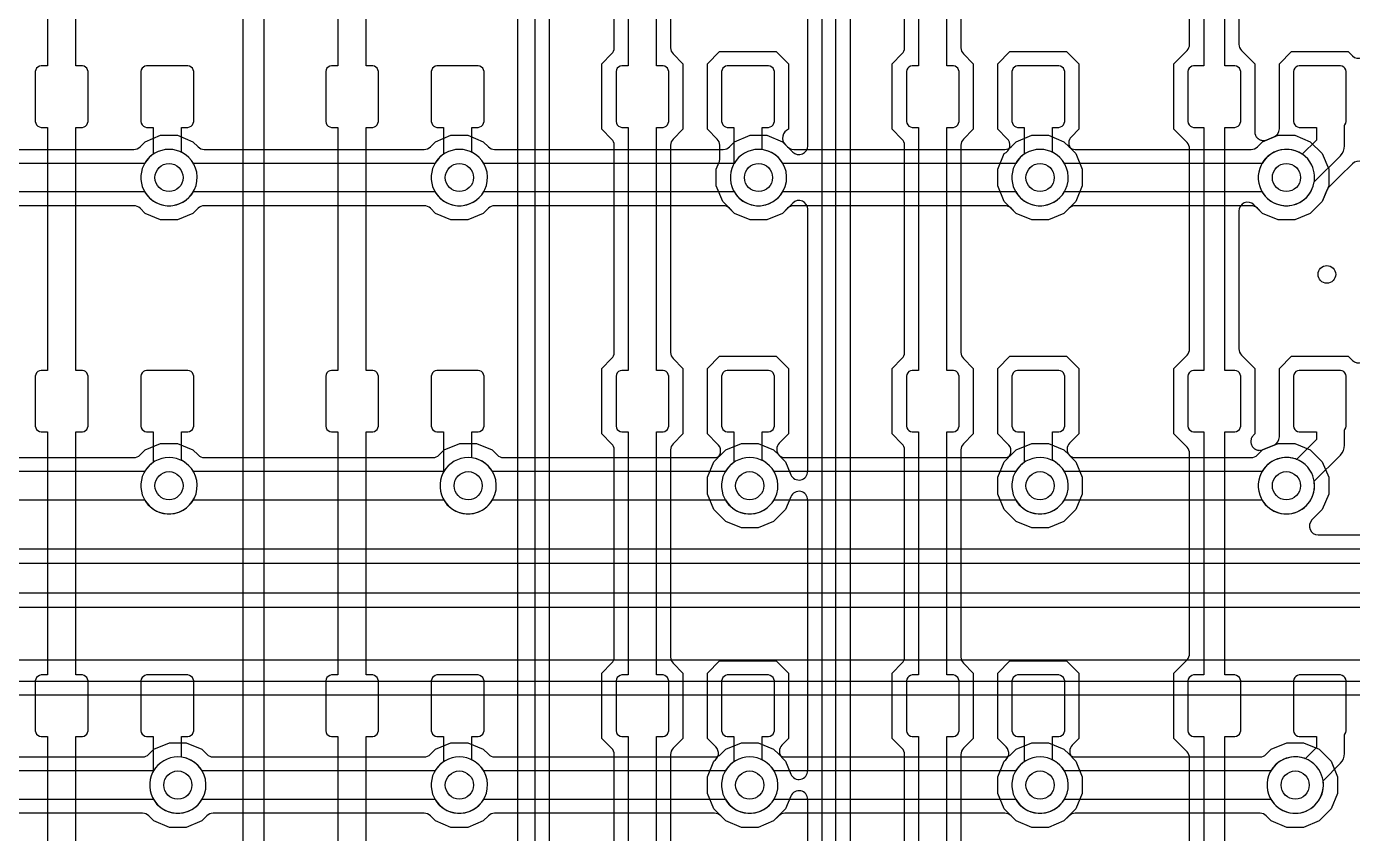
# Model space of a CAD drawing. Header units: millimetres. Extents: x -12.6 to 79.4, y -27 to 65.1.
# Drawn here: x 38.58 to 57.72, y 1.33 to 12.97 of the extents above; entities that cross this region are included whole.
import ezdxf

# ---------------------------------------------------------------- set-up
doc = ezdxf.new("R2010")
doc.units = ezdxf.units.MM

msp = doc.modelspace()

# ---------------------------------------------------------------- linework, layer by layer
at = {"layer": '16_copper'}
for points in [[(37.084, 11.201), (40.132, 11.201, 0.198912), (40.221, 11.239), (40.295, 11.312), (40.519, 11.405), (40.761, 11.405), (40.985, 11.312), (41.059, 11.239, 0.198912), (41.148, 11.201), (44.323, 11.201, 0.198912), (44.412, 11.239), (44.486, 11.312), (44.71, 11.405), (44.952, 11.405), (45.176, 11.312), (45.25, 11.239, 0.198912), (45.339, 11.201), (48.641, 11.201, 0.198912), (48.73, 11.239), (48.804, 11.312), (49.028, 11.405), (49.27, 11.405), (49.494, 11.312), (49.568, 11.239, 0.198912), (49.657, 11.201), (52.705, 11.201, 0.198912), (52.794, 11.239), (52.868, 11.312), (53.092, 11.405), (53.334, 11.405), (53.558, 11.312), (53.632, 11.239, 0.198912), (53.721, 11.201), (56.261, 11.201, 0.198912), (56.35, 11.239), (56.424, 11.312), (56.648, 11.405), (56.89, 11.405), (57.114, 11.312), (57.286, 11.14), (57.379, 10.916), (57.379, 10.674), (57.286, 10.45), (57.114, 10.278), (56.89, 10.185), (56.648, 10.185), (56.424, 10.278), (56.35, 10.351, 0.198912), (56.261, 10.389), (53.721, 10.389, 0.198912), (53.632, 10.351), (53.558, 10.278), (53.334, 10.185), (53.092, 10.185), (52.868, 10.278), (52.794, 10.351, 0.198912), (52.705, 10.389), (49.657, 10.389, 0.198912), (49.568, 10.351), (49.494, 10.278), (49.27, 10.185), (49.028, 10.185), (48.804, 10.278), (48.73, 10.351, 0.198912), (48.641, 10.389), (45.339, 10.389, 0.198912), (45.25, 10.351), (45.176, 10.278), (44.952, 10.185), (44.71, 10.185), (44.486, 10.278), (44.412, 10.351, 0.198912), (44.323, 10.389), (41.148, 10.389, 0.198912), (41.059, 10.351), (40.985, 10.278), (40.761, 10.185), (40.519, 10.185), (40.295, 10.278), (40.221, 10.351, 0.198912), (40.132, 10.389), (37.084, 10.389, 0.198912)], [(36.928, 10.592), (40.288, 10.592, 0.577351), (40.992, 10.592), (44.479, 10.592, 0.577351), (45.183, 10.592), (48.797, 10.592, 0.577351), (49.501, 10.592), (52.861, 10.592, 0.577351), (53.565, 10.592), (56.417, 10.592, 0.967798), (57.134, 10.975), (57.108, 11.021, 0.555736), (56.417, 10.998), (53.565, 10.998, 0.577351), (52.861, 10.998), (49.501, 10.998, 0.577351), (48.797, 10.998), (45.183, 10.998, 0.577351), (44.479, 10.998), (40.992, 10.998, 0.577351), (40.288, 10.998), (36.928, 10.998, 0.577351)], [(37.084, 6.756), (40.132, 6.756, 0.198917), (40.221, 6.794), (40.295, 6.867), (40.519, 6.96), (40.761, 6.96), (40.985, 6.867), (41.059, 6.794, 0.198917), (41.148, 6.756), (44.45, 6.756, 0.198917), (44.539, 6.794), (44.613, 6.867), (44.837, 6.96), (45.079, 6.96), (45.303, 6.867), (45.377, 6.794, 0.198917), (45.466, 6.756), (48.514, 6.756, 0.198917), (48.603, 6.794), (48.677, 6.867), (48.901, 6.96), (49.143, 6.96), (49.367, 6.867), (49.441, 6.794, 0.198917), (49.53, 6.756), (52.705, 6.756, 0.198917), (52.794, 6.794), (52.868, 6.867), (53.092, 6.96), (53.334, 6.96), (53.558, 6.867), (53.632, 6.794, 0.198912), (53.721, 6.756), (56.261, 6.756, 0.198912), (56.35, 6.794), (56.424, 6.867), (56.648, 6.96), (56.89, 6.96), (57.114, 6.867), (57.286, 6.695), (57.379, 6.471), (57.379, 6.229), (57.286, 6.005), (57.137, 5.856, 0.668179), (57.227, 5.639), (59.587, 5.639, 0.198912)], [(36.928, 6.147), (40.288, 6.147, 0.577351), (40.992, 6.147), (44.606, 6.147, 0.577351), (45.31, 6.147), (48.67, 6.147, 0.577351), (49.374, 6.147), (52.861, 6.147, 0.577351), (53.565, 6.147), (56.417, 6.147, 0.967798), (57.134, 6.53), (57.108, 6.576, 0.555736), (56.417, 6.553), (53.565, 6.553, 0.577351), (52.861, 6.553), (49.374, 6.553, 0.577351), (48.67, 6.553), (45.31, 6.553, 0.577351), (44.606, 6.553), (40.992, 6.553, 0.577351), (40.288, 6.553), (36.928, 6.553, 0.577351)], [(30.135, 5.232), (59.766, 5.232, 0.198912)], [(33.555, 4.597), (59.893, 4.597, 0.198912)], [(63.47, 3.327), (26.22, 3.327, 0.021326)], [(36.957, 2.438), (40.259, 2.438, 0.198917), (40.348, 2.476), (40.422, 2.549), (40.646, 2.642), (40.888, 2.642), (41.112, 2.549), (41.186, 2.476, 0.198917), (41.275, 2.438), (44.323, 2.438, 0.198917), (44.412, 2.476), (44.486, 2.549), (44.71, 2.642), (44.952, 2.642), (45.176, 2.549), (45.25, 2.476, 0.198917), (45.339, 2.438), (48.514, 2.438, 0.198917), (48.603, 2.476), (48.677, 2.549), (48.901, 2.642), (49.143, 2.642), (49.367, 2.549), (49.441, 2.476, 0.198917), (49.53, 2.438), (52.705, 2.438, 0.198917), (52.794, 2.476), (52.868, 2.549), (53.092, 2.642), (53.334, 2.642), (53.558, 2.549), (53.632, 2.476, 0.198917), (53.721, 2.438), (56.388, 2.438, 0.198912), (56.477, 2.476), (56.551, 2.549), (56.775, 2.642), (57.017, 2.642), (57.241, 2.549), (57.413, 2.377), (57.506, 2.153), (57.506, 1.911), (57.413, 1.687), (57.241, 1.515), (57.017, 1.422), (56.775, 1.422), (56.551, 1.515), (56.477, 1.588, 0.198912), (56.388, 1.626), (53.721, 1.626, 0.198917), (53.632, 1.588), (53.558, 1.515), (53.334, 1.422), (53.092, 1.422), (52.868, 1.515), (52.794, 1.588, 0.198917), (52.705, 1.626), (49.53, 1.626, 0.198917), (49.441, 1.588), (49.367, 1.515), (49.143, 1.422), (48.901, 1.422), (48.677, 1.515), (48.603, 1.588, 0.198917), (48.514, 1.626), (45.339, 1.626, 0.198917), (45.25, 1.588), (45.176, 1.515), (44.952, 1.422), (44.71, 1.422), (44.486, 1.515), (44.412, 1.588, 0.198917), (44.323, 1.626), (41.275, 1.626, 0.198917), (41.186, 1.588), (41.112, 1.515), (40.888, 1.422), (40.646, 1.422), (40.422, 1.515), (40.348, 1.588, 0.198917), (40.259, 1.626), (36.957, 1.626, 0.198917)], [(36.801, 1.829), (40.415, 1.829, 0.577351), (41.119, 1.829), (44.479, 1.829, 0.577351), (45.183, 1.829), (48.67, 1.829, 0.577351), (49.374, 1.829), (52.861, 1.829, 0.577351), (53.565, 1.829), (56.544, 1.829, 0.967798), (57.261, 2.212), (57.235, 2.258, 0.555736), (56.544, 2.235), (53.565, 2.235, 0.577351), (52.861, 2.235), (49.374, 2.235, 0.577351), (48.67, 2.235), (45.183, 2.235, 0.577351), (44.479, 2.235), (41.119, 2.235, 0.577351), (40.415, 2.235), (36.801, 2.235, 0.577351)]]:
    msp.add_lwpolyline(points, format="xyb", dxfattribs=at)
for points in [[(59.724, 5.436), (30.135, 5.436)], [(59.851, 4.801), (33.552, 4.801)]]:
    msp.add_lwpolyline(points, dxfattribs=at)
msp.add_lwpolyline([(64.027, 3.333, 1), (63.888, 4.033), (63.843, 4.02, 0.203027), (63.635, 3.835), (26.083, 3.835), (25.947, 3.972, 0.967795), (25.266, 4.179), (25.254, 4.134, 0.555733), (25.695, 3.721), (25.858, 3.557, 0.343852), (26.075, 3.531), (63.635, 3.531), (63.638, 3.525), (63.661, 3.485), (63.689, 3.448), (63.722, 3.415), (63.759, 3.387), (63.8, 3.363), (63.843, 3.346), (63.888, 3.333), (63.934, 3.327), (63.981, 3.327)], format="xyb", close=True, dxfattribs=at)
at = {"layer": '1_copper'}
for points in [[(45.669, 43.381), (45.669, 0.434)], [(46.126, 38.5), (46.126, 0.244)], [(38.887, 15.913), (38.887, 12.408), (38.792, 12.408), (38.768, 12.401), (38.746, 12.389), (38.729, 12.371), (38.716, 12.349), (38.71, 12.325), (38.71, 11.602), (38.716, 11.577), (38.729, 11.556), (38.746, 11.538), (38.768, 11.525), (38.792, 11.519), (38.887, 11.519), (38.887, 8.014), (38.792, 8.014), (38.768, 8.007), (38.746, 7.995), (38.729, 7.977), (38.716, 7.955), (38.71, 7.931), (38.71, 7.207), (38.716, 7.183), (38.729, 7.161), (38.746, 7.144), (38.768, 7.131), (38.792, 7.125), (38.887, 7.125), (38.887, 3.62), (38.792, 3.62), (38.768, 3.613), (38.746, 3.6), (38.729, 3.583), (38.716, 3.561), (38.71, 3.537), (38.71, 2.813), (38.716, 2.789), (38.729, 2.767), (38.746, 2.75), (38.768, 2.737), (38.792, 2.731), (38.887, 2.731), (38.887, -0.775)], [(39.294, -0.775), (39.294, 2.731), (39.389, 2.731), (39.413, 2.737), (39.435, 2.75), (39.453, 2.767), (39.465, 2.789), (39.472, 2.813), (39.472, 3.537), (39.465, 3.561), (39.453, 3.583), (39.435, 3.6), (39.413, 3.613), (39.389, 3.62), (39.294, 3.62), (39.294, 7.125), (39.389, 7.125), (39.413, 7.131), (39.435, 7.144), (39.453, 7.161), (39.465, 7.183), (39.472, 7.207), (39.472, 7.931), (39.465, 7.955), (39.453, 7.977), (39.435, 7.995), (39.413, 8.007), (39.389, 8.014), (39.294, 8.014), (39.294, 11.519), (39.389, 11.519), (39.413, 11.525), (39.435, 11.538), (39.453, 11.556), (39.465, 11.577), (39.472, 11.602), (39.472, 12.325), (39.465, 12.349), (39.453, 12.371), (39.435, 12.389), (39.413, 12.401), (39.389, 12.408), (39.294, 12.408), (39.294, 15.913)], [(43.078, 15.913), (43.078, 12.408), (42.983, 12.408), (42.959, 12.401), (42.937, 12.389), (42.92, 12.371), (42.907, 12.349), (42.901, 12.325), (42.901, 11.602), (42.907, 11.577), (42.92, 11.556), (42.937, 11.538), (42.959, 11.525), (42.983, 11.519), (43.078, 11.519), (43.078, 8.014), (42.983, 8.014), (42.959, 8.007), (42.937, 7.995), (42.92, 7.977), (42.907, 7.955), (42.901, 7.931), (42.901, 7.207), (42.907, 7.183), (42.92, 7.161), (42.937, 7.144), (42.959, 7.131), (42.983, 7.125), (43.078, 7.125), (43.078, 3.62), (42.983, 3.62), (42.959, 3.613), (42.937, 3.6), (42.92, 3.583), (42.907, 3.561), (42.901, 3.537), (42.901, 2.813), (42.907, 2.789), (42.92, 2.767), (42.937, 2.75), (42.959, 2.737), (42.983, 2.731), (43.078, 2.731), (43.078, -0.775)], [(43.485, -0.775), (43.485, 2.731), (43.58, 2.731), (43.604, 2.737), (43.626, 2.75), (43.644, 2.767), (43.656, 2.789), (43.663, 2.813), (43.663, 3.537), (43.656, 3.561), (43.644, 3.583), (43.626, 3.6), (43.604, 3.613), (43.58, 3.62), (43.485, 3.62), (43.485, 7.125), (43.58, 7.125), (43.604, 7.131), (43.626, 7.144), (43.644, 7.161), (43.656, 7.183), (43.663, 7.207), (43.663, 7.931), (43.656, 7.955), (43.644, 7.977), (43.626, 7.995), (43.604, 8.007), (43.58, 8.014), (43.485, 8.014), (43.485, 11.519), (43.58, 11.519), (43.604, 11.525), (43.626, 11.538), (43.644, 11.556), (43.656, 11.577), (43.663, 11.602), (43.663, 12.325), (43.656, 12.349), (43.644, 12.371), (43.626, 12.389), (43.604, 12.401), (43.58, 12.408), (43.485, 12.408), (43.485, 15.913)], [(47.269, 15.913), (47.269, 12.408), (47.174, 12.408), (47.15, 12.401), (47.128, 12.389), (47.111, 12.371), (47.098, 12.349), (47.092, 12.325), (47.092, 11.602), (47.098, 11.577), (47.111, 11.556), (47.128, 11.538), (47.15, 11.525), (47.174, 11.519), (47.269, 11.519), (47.269, 8.014), (47.174, 8.014), (47.15, 8.007), (47.128, 7.995), (47.111, 7.977), (47.098, 7.955), (47.092, 7.931), (47.092, 7.207), (47.098, 7.183), (47.111, 7.161), (47.128, 7.144), (47.15, 7.131), (47.174, 7.125), (47.269, 7.125), (47.269, 3.62), (47.174, 3.62), (47.15, 3.613), (47.128, 3.6), (47.111, 3.583), (47.098, 3.561), (47.092, 3.537), (47.092, 2.813), (47.098, 2.789), (47.111, 2.767), (47.128, 2.75), (47.15, 2.737), (47.174, 2.731), (47.269, 2.731), (47.269, -0.775)], [(47.676, -0.775), (47.676, 2.731), (47.771, 2.731), (47.795, 2.737), (47.817, 2.75), (47.835, 2.767), (47.847, 2.789), (47.854, 2.813), (47.854, 3.537), (47.847, 3.561), (47.835, 3.583), (47.817, 3.6), (47.795, 3.613), (47.771, 3.62), (47.676, 3.62), (47.676, 7.125), (47.771, 7.125), (47.795, 7.131), (47.817, 7.144), (47.835, 7.161), (47.847, 7.183), (47.854, 7.207), (47.854, 7.931), (47.847, 7.955), (47.835, 7.977), (47.817, 7.995), (47.795, 8.007), (47.771, 8.014), (47.676, 8.014), (47.676, 11.519), (47.771, 11.519), (47.795, 11.525), (47.817, 11.538), (47.835, 11.556), (47.847, 11.577), (47.854, 11.602), (47.854, 12.325), (47.847, 12.349), (47.835, 12.371), (47.817, 12.389), (47.795, 12.401), (47.771, 12.408), (47.676, 12.408), (47.676, 15.913)], [(51.46, 15.913), (51.46, 12.408), (51.365, 12.408), (51.341, 12.401), (51.319, 12.389), (51.302, 12.371), (51.289, 12.349), (51.283, 12.325), (51.283, 11.602), (51.289, 11.577), (51.302, 11.556), (51.319, 11.538), (51.341, 11.525), (51.365, 11.519), (51.46, 11.519), (51.46, 8.014), (51.365, 8.014), (51.341, 8.007), (51.319, 7.995), (51.302, 7.977), (51.289, 7.955), (51.283, 7.931), (51.283, 7.207), (51.289, 7.183), (51.302, 7.161), (51.319, 7.144), (51.341, 7.131), (51.365, 7.125), (51.46, 7.125), (51.46, 3.62), (51.365, 3.62), (51.341, 3.613), (51.319, 3.6), (51.302, 3.583), (51.289, 3.561), (51.283, 3.537), (51.283, 2.813), (51.289, 2.789), (51.302, 2.767), (51.319, 2.75), (51.341, 2.737), (51.365, 2.731), (51.46, 2.731), (51.46, -0.775)], [(51.867, -0.775), (51.867, 2.731), (51.962, 2.731), (51.986, 2.737), (52.008, 2.75), (52.026, 2.767), (52.038, 2.789), (52.045, 2.813), (52.045, 3.537), (52.038, 3.561), (52.026, 3.583), (52.008, 3.6), (51.986, 3.613), (51.962, 3.62), (51.867, 3.62), (51.867, 7.125), (51.962, 7.125), (51.986, 7.131), (52.008, 7.144), (52.026, 7.161), (52.038, 7.183), (52.045, 7.207), (52.045, 7.931), (52.038, 7.955), (52.026, 7.977), (52.008, 7.995), (51.986, 8.007), (51.962, 8.014), (51.867, 8.014), (51.867, 11.519), (51.962, 11.519), (51.986, 11.525), (52.008, 11.538), (52.026, 11.556), (52.038, 11.577), (52.045, 11.602), (52.045, 12.325), (52.038, 12.349), (52.026, 12.371), (52.008, 12.389), (51.986, 12.401), (51.962, 12.408), (51.867, 12.408), (51.867, 15.913)], [(55.575, 15.913), (55.575, 12.408), (55.429, 12.408), (55.405, 12.401), (55.383, 12.389), (55.366, 12.371), (55.353, 12.349), (55.347, 12.325), (55.347, 11.602), (55.353, 11.577), (55.366, 11.556), (55.383, 11.538), (55.405, 11.525), (55.429, 11.519), (55.575, 11.519), (55.575, 8.014), (55.429, 8.014), (55.405, 8.007), (55.383, 7.995), (55.366, 7.977), (55.353, 7.955), (55.347, 7.931), (55.347, 7.207), (55.353, 7.183), (55.366, 7.161), (55.383, 7.144), (55.405, 7.131), (55.429, 7.125), (55.575, 7.125), (55.575, 3.62), (55.429, 3.62), (55.405, 3.613), (55.383, 3.6), (55.366, 3.583), (55.353, 3.561), (55.347, 3.537), (55.347, 2.813), (55.353, 2.789), (55.366, 2.767), (55.383, 2.75), (55.405, 2.737), (55.429, 2.731), (55.575, 2.731), (55.575, -0.775)], [(55.88, -0.775), (55.88, 2.731), (56.026, 2.731), (56.05, 2.737), (56.072, 2.75), (56.09, 2.767), (56.102, 2.789), (56.109, 2.813), (56.109, 3.537), (56.102, 3.561), (56.09, 3.583), (56.072, 3.6), (56.05, 3.613), (56.026, 3.62), (55.88, 3.62), (55.88, 7.125), (56.026, 7.125), (56.05, 7.131), (56.072, 7.144), (56.09, 7.161), (56.102, 7.183), (56.109, 7.207), (56.109, 7.931), (56.102, 7.955), (56.09, 7.977), (56.072, 7.995), (56.05, 8.007), (56.026, 8.014), (55.88, 8.014), (55.88, 11.519), (56.026, 11.519), (56.05, 11.525), (56.072, 11.538), (56.09, 11.556), (56.102, 11.577), (56.109, 11.602), (56.109, 12.325), (56.102, 12.349), (56.09, 12.371), (56.072, 12.389), (56.05, 12.401), (56.026, 12.408), (55.88, 12.408), (55.88, 15.913)]]:
    msp.add_lwpolyline(points, dxfattribs=at)
for points in [[(45.923, 0.381), (45.923, 43.434, 0.198912)], [(50.267, -8.422), (50.267, 30.901, 0.954409), (50.095, 31.592), (50.05, 31.579, 0.730917), (50.063, 30.901), (50.063, -8.422)], [(50.47, 30.704), (50.47, -8.225, 0.198912)], [(41.631, -7.239), (41.631, -0.508, 0.198912), (41.601, -0.436), (41.453, -0.288), (41.453, -0.087, 0.429953), (41.686, 0.374), (41.967, 0.654, 0.198912), (42.012, 0.762), (42.012, 16.569, 0.944056), (41.745, 17.228), (41.702, 17.211, 0.627338), (41.707, 16.569), (41.707, 0.825), (41.471, 0.589, 0.944056), (41.194, -0.066), (41.237, -0.083), (41.25, -0.087), (41.25, -0.33, 0.198912), (41.279, -0.402), (41.427, -0.55), (41.427, -7.197)], [(47.066, -0.516), (47.066, 2.472, 0.198912), (47.029, 2.562), (46.888, 2.702), (46.888, 3.648), (47.029, 3.788, 0.198912), (47.066, 3.878), (47.066, 6.866, 0.198912), (47.029, 6.956), (46.888, 7.096), (46.888, 8.042), (47.029, 8.183, 0.198912), (47.066, 8.272), (47.066, 11.26, 0.198912), (47.029, 11.35), (46.888, 11.491), (46.888, 12.436), (47.029, 12.577, 0.198912), (47.066, 12.667), (47.066, 15.654, 0.198912)], [(47.879, 15.654), (47.879, 12.667, 0.198912), (47.916, 12.577), (48.057, 12.436), (48.057, 11.491), (47.916, 11.35, 0.198912), (47.879, 11.26), (47.879, 8.272, 0.198912), (47.916, 8.183), (48.057, 8.042), (48.057, 7.096), (47.916, 6.956, 0.198912), (47.879, 6.866), (47.879, 3.878, 0.198912), (47.916, 3.788), (48.057, 3.648), (48.057, 2.702), (47.916, 2.562, 0.198912), (47.879, 2.472), (47.879, -0.516, 0.198912)], [(51.257, -0.516), (51.257, 2.472, 0.198912), (51.22, 2.562), (51.079, 2.702), (51.079, 3.648), (51.22, 3.788, 0.198912), (51.257, 3.878), (51.257, 6.866, 0.198912), (51.22, 6.956), (51.079, 7.096), (51.079, 8.042), (51.22, 8.183, 0.198912), (51.257, 8.272), (51.257, 11.26, 0.198912), (51.22, 11.35), (51.079, 11.491), (51.079, 12.436), (51.22, 12.577, 0.198912), (51.257, 12.667), (51.257, 15.654, 0.198912)], [(52.07, 15.654), (52.07, 12.667, 0.198912), (52.107, 12.577), (52.248, 12.436), (52.248, 11.491), (52.107, 11.35, 0.198912), (52.07, 11.26), (52.07, 8.272, 0.198912), (52.107, 8.183), (52.248, 8.042), (52.248, 7.096), (52.107, 6.956, 0.198912), (52.07, 6.866), (52.07, 3.878, 0.198912), (52.107, 3.788), (52.248, 3.648), (52.248, 2.702), (52.107, 2.562, 0.198912), (52.07, 2.472), (52.07, -0.516, 0.198912)], [(55.372, -0.465), (55.372, 2.421, 0.198912), (55.335, 2.511), (55.143, 2.702), (55.143, 3.648), (55.335, 3.839, 0.198912), (55.372, 3.929), (55.372, 6.815, 0.198912), (55.335, 6.905), (55.143, 7.096), (55.143, 8.042), (55.335, 8.233, 0.198912), (55.372, 8.323), (55.372, 11.209, 0.198912), (55.335, 11.299), (55.143, 11.491), (55.143, 12.436), (55.335, 12.628, 0.198912), (55.372, 12.717), (55.372, 15.604, 0.198912)], [(49.86, -2.205), (49.86, 1.824, 0.820683), (49.616, 1.873), (49.539, 1.687), (49.367, 1.515), (49.143, 1.422), (48.901, 1.422), (48.677, 1.515), (48.505, 1.687), (48.412, 1.911), (48.412, 2.153), (48.505, 2.377, 0.50006), (48.531, 2.583), (48.412, 2.702), (48.412, 3.648), (48.587, 3.823), (49.406, 3.823), (49.581, 3.648), (49.581, 2.702), (49.487, 2.609, 0.414224), (49.487, 2.429), (49.539, 2.377), (49.616, 2.191, 0.820683), (49.86, 2.24), (49.86, 6.142, 0.820683), (49.616, 6.191), (49.539, 6.005), (49.367, 5.833), (49.143, 5.74), (48.901, 5.74), (48.677, 5.833), (48.505, 6.005), (48.412, 6.229), (48.412, 6.471), (48.505, 6.695), (48.553, 6.743), (48.556, 6.747, 0.449577), (48.553, 6.956), (48.412, 7.096), (48.412, 8.042), (48.587, 8.217), (49.406, 8.217), (49.581, 8.042), (49.581, 7.096), (49.449, 6.965, 0.414219), (49.449, 6.785), (49.539, 6.695), (49.616, 6.509, 0.820683), (49.86, 6.558), (49.86, 10.337, 0.668179), (49.643, 10.427), (49.494, 10.278), (49.27, 10.185), (49.028, 10.185), (48.804, 10.278), (48.632, 10.45), (48.539, 10.674), (48.539, 10.916), (48.581, 11.016, 0.098491), (48.59, 11.064), (48.59, 11.26, 0.198912), (48.553, 11.35), (48.412, 11.491), (48.412, 12.436), (48.587, 12.611), (49.406, 12.611), (49.581, 12.436), (49.581, 11.491, 0.551392), (49.538, 11.268), (49.643, 11.163, 0.668179), (49.86, 11.253), (49.86, 14.655, 0.668179)], [(56.083, 14.63), (56.083, 12.717, 0.198912), (56.12, 12.628), (56.312, 12.436), (56.312, 11.456), (56.313, 11.446), (56.313, 11.436), (56.314, 11.432), (56.315, 11.428), (56.318, 11.418), (56.321, 11.409), (56.323, 11.405), (56.324, 11.401), (56.329, 11.393), (56.334, 11.384), (56.337, 11.381), (56.339, 11.377), (56.346, 11.37), (56.352, 11.363), (56.356, 11.36), (56.359, 11.357), (56.367, 11.352), (56.375, 11.346), (56.379, 11.344), (56.382, 11.342), (56.391, 11.338), (56.4, 11.334), (56.405, 11.334), (56.409, 11.332), (56.418, 11.331), (56.428, 11.329), (56.432, 11.329), (56.437, 11.329), (56.446, 11.329, 0.083473), (56.487, 11.338), (56.589, 11.38, 0.30335), (56.667, 11.498), (56.667, 12.436), (56.842, 12.611), (57.661, 12.611), (57.721, 12.551, 0.668185), (57.937, 12.641)], [(57.937, 10.904, 0.668179), (57.721, 10.994), (57.535, 10.809), (57.381, 10.655, 0.098494), (57.354, 10.613), (57.286, 10.45), (57.114, 10.278), (56.89, 10.185), (56.648, 10.185), (56.424, 10.278), (56.3, 10.402, 0.668179), (56.083, 10.312), (56.083, 8.323, 0.198912), (56.12, 8.233), (56.312, 8.042), (56.312, 7.096), (56.292, 7.077), (56.29, 7.074), (56.288, 7.072), (56.282, 7.063), (56.275, 7.055), (56.273, 7.052), (56.271, 7.049), (56.267, 7.039), (56.262, 7.03), (56.262, 7.026), (56.26, 7.023), (56.258, 7.013), (56.256, 7.002), (56.256, 6.999), (56.255, 6.996), (56.256, 6.985), (56.256, 6.974), (56.256, 6.971), (56.257, 6.968), (56.259, 6.957), (56.262, 6.947), (56.263, 6.944), (56.264, 6.94), (56.269, 6.931), (56.274, 6.921), (56.276, 6.918), (56.277, 6.916), (56.284, 6.907), (56.291, 6.899), (56.293, 6.897), (56.295, 6.894), (56.304, 6.888), (56.312, 6.881), (56.315, 6.879), (56.318, 6.877), (56.328, 6.873), (56.338, 6.868), (56.341, 6.867), (56.344, 6.866), (56.354, 6.864), (56.365, 6.861), (56.368, 6.861), (56.371, 6.86), (56.382, 6.861), (56.393, 6.86), (56.396, 6.861, 0.070587), (56.431, 6.87), (56.589, 6.935, 0.303341), (56.667, 7.053), (56.667, 8.042), (56.842, 8.217), (57.661, 8.217), (57.721, 8.157, 0.668185), (57.937, 8.247)]]:
    msp.add_lwpolyline(points, format="xyb", dxfattribs=at)
for points in [[(53.092, 10.185), (52.868, 10.278), (52.696, 10.45), (52.603, 10.674), (52.603, 10.916), (52.696, 11.14, 0.539723), (52.735, 11.359), (52.603, 11.491), (52.603, 12.436), (52.778, 12.611), (53.597, 12.611), (53.772, 12.436), (53.772, 11.491), (53.665, 11.384, 0.414219), (53.665, 11.205), (53.73, 11.14), (53.823, 10.916), (53.823, 10.674), (53.73, 10.45), (53.558, 10.278), (53.334, 10.185)], [(40.719, 10.396, 0.718932), (40.818, 11.161), (40.818, 11.519), (40.913, 11.519), (40.937, 11.525), (40.959, 11.538), (40.977, 11.556), (40.989, 11.577), (40.996, 11.602), (40.996, 12.325), (40.989, 12.349), (40.977, 12.371), (40.959, 12.389), (40.937, 12.401), (40.913, 12.408), (40.316, 12.408), (40.292, 12.401), (40.27, 12.389), (40.253, 12.371), (40.24, 12.349), (40.234, 12.325), (40.234, 11.602), (40.24, 11.577), (40.253, 11.556), (40.27, 11.538), (40.292, 11.525), (40.316, 11.519), (40.411, 11.519), (40.411, 11.132), (40.371, 11.101), (40.334, 11.064), (40.301, 11.021), (40.275, 10.975), (40.254, 10.926), (40.241, 10.874), (40.234, 10.822), (40.234, 10.768), (40.241, 10.716), (40.254, 10.664), (40.275, 10.615), (40.301, 10.569), (40.334, 10.526), (40.371, 10.489), (40.414, 10.456), (40.46, 10.43), (40.509, 10.409), (40.561, 10.396), (40.613, 10.389), (40.667, 10.389)], [(44.91, 10.396, 0.718932), (45.009, 11.161), (45.009, 11.519), (45.104, 11.519), (45.128, 11.525), (45.15, 11.538), (45.168, 11.556), (45.18, 11.577), (45.187, 11.602), (45.187, 12.325), (45.18, 12.349), (45.168, 12.371), (45.15, 12.389), (45.128, 12.401), (45.104, 12.408), (44.507, 12.408), (44.483, 12.401), (44.461, 12.389), (44.444, 12.371), (44.431, 12.349), (44.425, 12.325), (44.425, 11.602), (44.431, 11.577), (44.444, 11.556), (44.461, 11.538), (44.483, 11.525), (44.507, 11.519), (44.602, 11.519), (44.602, 11.132), (44.562, 11.101), (44.525, 11.064), (44.492, 11.021), (44.466, 10.975), (44.445, 10.926), (44.432, 10.874), (44.425, 10.822), (44.425, 10.768), (44.432, 10.716), (44.445, 10.664), (44.466, 10.615), (44.492, 10.569), (44.525, 10.526), (44.562, 10.489), (44.605, 10.456), (44.651, 10.43), (44.7, 10.409), (44.752, 10.396), (44.804, 10.389), (44.858, 10.389)], [(49.228, 10.396, 0.850835), (49.2, 11.198), (49.2, 11.519), (49.295, 11.519), (49.319, 11.525), (49.341, 11.538), (49.359, 11.556), (49.371, 11.577), (49.378, 11.602), (49.378, 12.325), (49.371, 12.349), (49.359, 12.371), (49.341, 12.389), (49.319, 12.401), (49.295, 12.408), (48.698, 12.408), (48.674, 12.401), (48.652, 12.389), (48.635, 12.371), (48.622, 12.349), (48.616, 12.325), (48.616, 11.602), (48.622, 11.577), (48.635, 11.556), (48.652, 11.538), (48.674, 11.525), (48.698, 11.519), (48.793, 11.519), (48.793, 10.992), (48.784, 10.975), (48.763, 10.926), (48.75, 10.874), (48.743, 10.822), (48.743, 10.768), (48.75, 10.716), (48.763, 10.664), (48.784, 10.615), (48.81, 10.569), (48.843, 10.526), (48.88, 10.489), (48.923, 10.456), (48.969, 10.43), (49.018, 10.409), (49.07, 10.396), (49.122, 10.389), (49.176, 10.389)], [(53.292, 10.396, 0.718932), (53.391, 11.161), (53.391, 11.519), (53.486, 11.519), (53.51, 11.525), (53.532, 11.538), (53.55, 11.556), (53.562, 11.577), (53.569, 11.602), (53.569, 12.325), (53.562, 12.349), (53.55, 12.371), (53.532, 12.389), (53.51, 12.401), (53.486, 12.408), (52.889, 12.408), (52.865, 12.401), (52.843, 12.389), (52.826, 12.371), (52.813, 12.349), (52.807, 12.325), (52.807, 11.602), (52.813, 11.577), (52.826, 11.556), (52.843, 11.538), (52.865, 11.525), (52.889, 11.519), (52.984, 11.519), (52.984, 11.132), (52.944, 11.101), (52.907, 11.064), (52.874, 11.021), (52.848, 10.975), (52.827, 10.926), (52.814, 10.874), (52.807, 10.822), (52.807, 10.768), (52.814, 10.716), (52.827, 10.664), (52.848, 10.615), (52.874, 10.569), (52.907, 10.526), (52.944, 10.489), (52.987, 10.456), (53.033, 10.43), (53.082, 10.409), (53.134, 10.396), (53.186, 10.389), (53.24, 10.389)], [(56.848, 10.396, 0.314069), (57.171, 10.731), (57.548, 11.109, 0.198912), (57.607, 11.252), (57.607, 11.549), (57.614, 11.556), (57.626, 11.577), (57.633, 11.602), (57.633, 12.325), (57.626, 12.349), (57.614, 12.371), (57.596, 12.389), (57.574, 12.401), (57.55, 12.408), (56.953, 12.408), (56.929, 12.401), (56.907, 12.389), (56.89, 12.371), (56.877, 12.349), (56.871, 12.325), (56.871, 11.602), (56.877, 11.577), (56.89, 11.556), (56.907, 11.538), (56.929, 11.525), (56.953, 11.519), (57.201, 11.519), (57.201, 11.336), (56.997, 11.132), (56.995, 11.134), (56.949, 11.16), (56.9, 11.181), (56.848, 11.194), (56.796, 11.201), (56.742, 11.201), (56.69, 11.194), (56.638, 11.181), (56.589, 11.16), (56.543, 11.134), (56.5, 11.101), (56.463, 11.064), (56.43, 11.021), (56.404, 10.975), (56.383, 10.926), (56.37, 10.874), (56.363, 10.822), (56.363, 10.768), (56.37, 10.716), (56.383, 10.664), (56.404, 10.615), (56.43, 10.569), (56.463, 10.526), (56.5, 10.489), (56.543, 10.456), (56.589, 10.43), (56.638, 10.409), (56.69, 10.396), (56.742, 10.389), (56.796, 10.389)], [(53.092, 5.74), (52.868, 5.833), (52.696, 6.005), (52.603, 6.229), (52.603, 6.471), (52.696, 6.695), (52.744, 6.743), (52.747, 6.747, 0.449594), (52.744, 6.956), (52.603, 7.096), (52.603, 8.042), (52.778, 8.217), (53.597, 8.217), (53.772, 8.042), (53.772, 7.096), (53.64, 6.965, 0.414219), (53.64, 6.785), (53.73, 6.695), (53.823, 6.471), (53.823, 6.229), (53.73, 6.005), (53.558, 5.833), (53.334, 5.74)], [(40.719, 5.951, 0.718932), (40.818, 6.716), (40.818, 7.125), (40.913, 7.125), (40.937, 7.131), (40.959, 7.144), (40.977, 7.161), (40.989, 7.183), (40.996, 7.207), (40.996, 7.931), (40.989, 7.955), (40.977, 7.977), (40.959, 7.995), (40.937, 8.007), (40.913, 8.014), (40.316, 8.014), (40.292, 8.007), (40.27, 7.995), (40.253, 7.977), (40.24, 7.955), (40.234, 7.931), (40.234, 7.207), (40.24, 7.183), (40.253, 7.161), (40.27, 7.144), (40.292, 7.131), (40.316, 7.125), (40.411, 7.125), (40.411, 6.687), (40.371, 6.656), (40.334, 6.619), (40.301, 6.576), (40.275, 6.53), (40.254, 6.481), (40.241, 6.429), (40.234, 6.377), (40.234, 6.323), (40.241, 6.271), (40.254, 6.219), (40.275, 6.17), (40.301, 6.124), (40.334, 6.081), (40.371, 6.044), (40.414, 6.011), (40.46, 5.985), (40.509, 5.964), (40.561, 5.951), (40.613, 5.944), (40.667, 5.944)], [(45.037, 5.951, 0.850835), (45.009, 6.753), (45.009, 7.125), (45.104, 7.125), (45.128, 7.131), (45.15, 7.144), (45.168, 7.161), (45.18, 7.183), (45.187, 7.207), (45.187, 7.931), (45.18, 7.955), (45.168, 7.977), (45.15, 7.995), (45.128, 8.007), (45.104, 8.014), (44.507, 8.014), (44.483, 8.007), (44.461, 7.995), (44.444, 7.977), (44.431, 7.955), (44.425, 7.931), (44.425, 7.207), (44.431, 7.183), (44.444, 7.161), (44.461, 7.144), (44.483, 7.131), (44.507, 7.125), (44.602, 7.125), (44.602, 6.547), (44.593, 6.53), (44.572, 6.481), (44.559, 6.429), (44.552, 6.377), (44.552, 6.323), (44.559, 6.271), (44.572, 6.219), (44.593, 6.17), (44.619, 6.124), (44.652, 6.081), (44.689, 6.044), (44.732, 6.011), (44.778, 5.985), (44.827, 5.964), (44.879, 5.951), (44.931, 5.944), (44.985, 5.944)], [(49.101, 5.951, 0.718932), (49.2, 6.716), (49.2, 7.125), (49.295, 7.125), (49.319, 7.131), (49.341, 7.144), (49.359, 7.161), (49.371, 7.183), (49.378, 7.207), (49.378, 7.931), (49.371, 7.955), (49.359, 7.977), (49.341, 7.995), (49.319, 8.007), (49.295, 8.014), (48.698, 8.014), (48.674, 8.007), (48.652, 7.995), (48.635, 7.977), (48.622, 7.955), (48.616, 7.931), (48.616, 7.207), (48.622, 7.183), (48.635, 7.161), (48.652, 7.144), (48.674, 7.131), (48.698, 7.125), (48.793, 7.125), (48.793, 6.687), (48.753, 6.656), (48.716, 6.619), (48.683, 6.576), (48.657, 6.53), (48.636, 6.481), (48.623, 6.429), (48.616, 6.377), (48.616, 6.323), (48.623, 6.271), (48.636, 6.219), (48.657, 6.17), (48.683, 6.124), (48.716, 6.081), (48.753, 6.044), (48.796, 6.011), (48.842, 5.985), (48.891, 5.964), (48.943, 5.951), (48.995, 5.944), (49.049, 5.944)], [(53.292, 5.951, 0.718932), (53.391, 6.716), (53.391, 7.125), (53.486, 7.125), (53.51, 7.131), (53.532, 7.144), (53.55, 7.161), (53.562, 7.183), (53.569, 7.207), (53.569, 7.931), (53.562, 7.955), (53.55, 7.977), (53.532, 7.995), (53.51, 8.007), (53.486, 8.014), (52.889, 8.014), (52.865, 8.007), (52.843, 7.995), (52.826, 7.977), (52.813, 7.955), (52.807, 7.931), (52.807, 7.207), (52.813, 7.183), (52.826, 7.161), (52.843, 7.144), (52.865, 7.131), (52.889, 7.125), (52.984, 7.125), (52.984, 6.687), (52.944, 6.656), (52.907, 6.619), (52.874, 6.576), (52.848, 6.53), (52.827, 6.481), (52.814, 6.429), (52.807, 6.377), (52.807, 6.323), (52.814, 6.271), (52.827, 6.219), (52.848, 6.17), (52.874, 6.124), (52.907, 6.081), (52.944, 6.044), (52.987, 6.011), (53.033, 5.985), (53.082, 5.964), (53.134, 5.951), (53.186, 5.944), (53.24, 5.944)], [(56.848, 5.951, 0.40261), (57.171, 6.413), (57.548, 6.791, 0.198912), (57.607, 6.934), (57.607, 7.155), (57.614, 7.161), (57.626, 7.183), (57.633, 7.207), (57.633, 7.931), (57.626, 7.955), (57.614, 7.977), (57.596, 7.995), (57.574, 8.007), (57.55, 8.014), (56.953, 8.014), (56.929, 8.007), (56.907, 7.995), (56.89, 7.977), (56.877, 7.955), (56.871, 7.931), (56.871, 7.207), (56.877, 7.183), (56.89, 7.161), (56.907, 7.144), (56.929, 7.131), (56.953, 7.125), (57.201, 7.125), (57.201, 7.018), (56.913, 6.73), (56.9, 6.736), (56.848, 6.749), (56.796, 6.756), (56.742, 6.756), (56.69, 6.749), (56.638, 6.736), (56.589, 6.715), (56.543, 6.689), (56.5, 6.656), (56.463, 6.619), (56.43, 6.576), (56.404, 6.53), (56.383, 6.481), (56.37, 6.429), (56.363, 6.377), (56.363, 6.323), (56.37, 6.271), (56.383, 6.219), (56.404, 6.17), (56.43, 6.124), (56.463, 6.081), (56.5, 6.044), (56.543, 6.011), (56.589, 5.985), (56.638, 5.964), (56.69, 5.951), (56.742, 5.944), (56.796, 5.944)], [(53.092, 1.422), (52.868, 1.515), (52.696, 1.687), (52.603, 1.911), (52.603, 2.153), (52.696, 2.377, 0.50006), (52.722, 2.583), (52.603, 2.702), (52.603, 3.648), (52.778, 3.823), (53.597, 3.823), (53.772, 3.648), (53.772, 2.702), (53.678, 2.609, 0.414224), (53.678, 2.429), (53.73, 2.377), (53.823, 2.153), (53.823, 1.911), (53.73, 1.687), (53.558, 1.515), (53.334, 1.422)], [(40.846, 1.633, 0.850835), (40.818, 2.435), (40.818, 2.731), (40.913, 2.731), (40.937, 2.737), (40.959, 2.75), (40.977, 2.767), (40.989, 2.789), (40.996, 2.813), (40.996, 3.537), (40.989, 3.561), (40.977, 3.583), (40.959, 3.6), (40.937, 3.613), (40.913, 3.62), (40.316, 3.62), (40.292, 3.613), (40.27, 3.6), (40.253, 3.583), (40.24, 3.561), (40.234, 3.537), (40.234, 2.813), (40.24, 2.789), (40.253, 2.767), (40.27, 2.75), (40.292, 2.737), (40.316, 2.731), (40.411, 2.731), (40.411, 2.229), (40.402, 2.212), (40.381, 2.163), (40.368, 2.111), (40.361, 2.059), (40.361, 2.005), (40.368, 1.953), (40.381, 1.901), (40.402, 1.852), (40.428, 1.806), (40.461, 1.763), (40.498, 1.726), (40.541, 1.693), (40.587, 1.667), (40.636, 1.646), (40.688, 1.633), (40.74, 1.626), (40.794, 1.626)], [(44.91, 1.633, 0.718932), (45.009, 2.398), (45.009, 2.731), (45.104, 2.731), (45.128, 2.737), (45.15, 2.75), (45.168, 2.767), (45.18, 2.789), (45.187, 2.813), (45.187, 3.537), (45.18, 3.561), (45.168, 3.583), (45.15, 3.6), (45.128, 3.613), (45.104, 3.62), (44.507, 3.62), (44.483, 3.613), (44.461, 3.6), (44.444, 3.583), (44.431, 3.561), (44.425, 3.537), (44.425, 2.813), (44.431, 2.789), (44.444, 2.767), (44.461, 2.75), (44.483, 2.737), (44.507, 2.731), (44.602, 2.731), (44.602, 2.369), (44.562, 2.338), (44.525, 2.301), (44.492, 2.258), (44.466, 2.212), (44.445, 2.163), (44.432, 2.111), (44.425, 2.059), (44.425, 2.005), (44.432, 1.953), (44.445, 1.901), (44.466, 1.852), (44.492, 1.806), (44.525, 1.763), (44.562, 1.726), (44.605, 1.693), (44.651, 1.667), (44.7, 1.646), (44.752, 1.633), (44.804, 1.626), (44.858, 1.626)], [(49.101, 1.633, 0.718932), (49.2, 2.398), (49.2, 2.731), (49.295, 2.731), (49.319, 2.737), (49.341, 2.75), (49.359, 2.767), (49.371, 2.789), (49.378, 2.813), (49.378, 3.537), (49.371, 3.561), (49.359, 3.583), (49.341, 3.6), (49.319, 3.613), (49.295, 3.62), (48.698, 3.62), (48.674, 3.613), (48.652, 3.6), (48.635, 3.583), (48.622, 3.561), (48.616, 3.537), (48.616, 2.813), (48.622, 2.789), (48.635, 2.767), (48.652, 2.75), (48.674, 2.737), (48.698, 2.731), (48.793, 2.731), (48.793, 2.369), (48.753, 2.338), (48.716, 2.301), (48.683, 2.258), (48.657, 2.212), (48.636, 2.163), (48.623, 2.111), (48.616, 2.059), (48.616, 2.005), (48.623, 1.953), (48.636, 1.901), (48.657, 1.852), (48.683, 1.806), (48.716, 1.763), (48.753, 1.726), (48.796, 1.693), (48.842, 1.667), (48.891, 1.646), (48.943, 1.633), (48.995, 1.626), (49.049, 1.626)], [(53.292, 1.633, 0.718932), (53.391, 2.398), (53.391, 2.731), (53.486, 2.731), (53.51, 2.737), (53.532, 2.75), (53.55, 2.767), (53.562, 2.789), (53.569, 2.813), (53.569, 3.537), (53.562, 3.561), (53.55, 3.583), (53.532, 3.6), (53.51, 3.613), (53.486, 3.62), (52.889, 3.62), (52.865, 3.613), (52.843, 3.6), (52.826, 3.583), (52.813, 3.561), (52.807, 3.537), (52.807, 2.813), (52.813, 2.789), (52.826, 2.767), (52.843, 2.75), (52.865, 2.737), (52.889, 2.731), (52.984, 2.731), (52.984, 2.369), (52.944, 2.338), (52.907, 2.301), (52.874, 2.258), (52.848, 2.212), (52.827, 2.163), (52.814, 2.111), (52.807, 2.059), (52.807, 2.005), (52.814, 1.953), (52.827, 1.901), (52.848, 1.852), (52.874, 1.806), (52.907, 1.763), (52.944, 1.726), (52.987, 1.693), (53.033, 1.667), (53.082, 1.646), (53.134, 1.633), (53.186, 1.626), (53.24, 1.626)], [(56.975, 1.633, 0.40261), (57.298, 2.095), (57.548, 2.346, 0.198912), (57.607, 2.489), (57.607, 2.761), (57.614, 2.767), (57.626, 2.789), (57.633, 2.813), (57.633, 3.537), (57.626, 3.561), (57.614, 3.583), (57.596, 3.6), (57.574, 3.613), (57.55, 3.62), (56.953, 3.62), (56.929, 3.613), (56.907, 3.6), (56.89, 3.583), (56.877, 3.561), (56.871, 3.537), (56.871, 2.813), (56.877, 2.789), (56.89, 2.767), (56.907, 2.75), (56.929, 2.737), (56.953, 2.731), (57.201, 2.731), (57.201, 2.573), (57.04, 2.412), (57.027, 2.418), (56.975, 2.431), (56.923, 2.438), (56.869, 2.438), (56.817, 2.431), (56.765, 2.418), (56.716, 2.397), (56.67, 2.371), (56.627, 2.338), (56.59, 2.301), (56.557, 2.258), (56.531, 2.212), (56.51, 2.163), (56.497, 2.111), (56.49, 2.059), (56.49, 2.005), (56.497, 1.953), (56.51, 1.901), (56.531, 1.852), (56.557, 1.806), (56.59, 1.763), (56.627, 1.726), (56.67, 1.693), (56.716, 1.667), (56.765, 1.646), (56.817, 1.633), (56.869, 1.626), (56.923, 1.626)]]:
    msp.add_lwpolyline(points, format="xyb", close=True, dxfattribs=at)
at = {"layer": 'drills_via_1_16'}
for centre, radius in [((40.64, 10.795), 0.203), ((44.831, 10.795), 0.203), ((49.149, 10.795), 0.203), ((53.213, 10.795), 0.203), ((56.769, 10.795), 0.203), ((57.353, 9.398), 0.127), ((40.64, 6.35), 0.203), ((44.958, 6.35), 0.203), ((49.022, 6.35), 0.203), ((53.213, 6.35), 0.203), ((56.769, 6.35), 0.203), ((40.767, 2.032), 0.203), ((44.831, 2.032), 0.203), ((49.022, 2.032), 0.203), ((53.213, 2.032), 0.203), ((56.896, 2.032), 0.203)]:
    msp.add_circle(centre, radius, dxfattribs=at)

doc.saveas('drawing.dxf')
